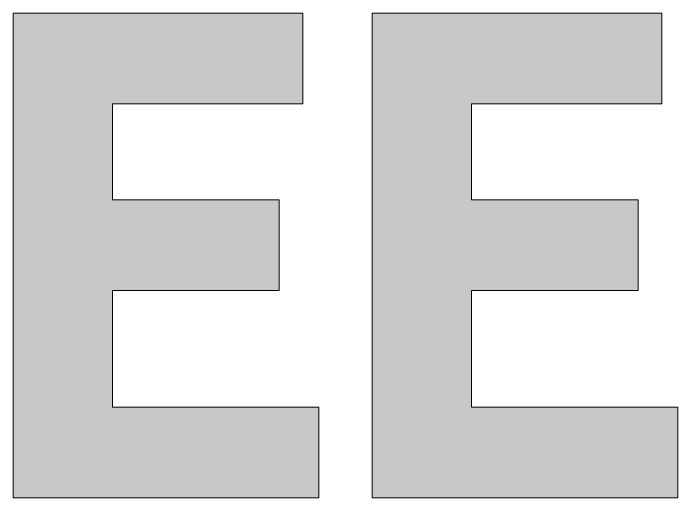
# Model space of a CAD drawing. Header units: inches. Extents: x 35 to 1040, y -900 to -176.
# Drawn here: x 798.8 to 1040, y -891.5 to -715.5 of the extents above; entities that cross this region are included whole.
import ezdxf

# ---------------------------------------------------------------- set-up
doc = ezdxf.new("R2010")
doc.units = ezdxf.units.IN
doc.header["$MEASUREMENT"] = 0
doc.layers.add('Layer 1', color=7, linetype='Continuous')

# ---------------------------------------------------------------- blocks, each defined once
blk = doc.blocks.new('block 3')
at = {"layer": 'Layer 1', "true_color": 0xffffff}
h = blk.add_hatch(color=7, dxfattribs=at)
h.dxf.hatch_style = 2
h.paths.add_polyline_path([(834.82, -816.2), (895.31, -816.2), (895.31, -783.26), (834.82, -783.26), (834.82, -748.42), (903.91, -748.42), (903.91, -715.48), (798.75, -715.48), (798.75, -891.55), (909.65, -891.55), (909.65, -858.6), (834.82, -858.6)])
h = blk.add_hatch(color=7, dxfattribs=at)
h.dxf.hatch_style = 2
h.paths.add_polyline_path([(965.18, -858.6), (965.18, -816.2), (1025.66, -816.2), (1025.66, -783.26), (965.18, -783.26), (965.18, -748.42), (1034.26, -748.42), (1034.26, -715.48), (929.11, -715.48), (929.11, -891.55), (1040, -891.55), (1040, -858.6)])
at = {"layer": 'Layer 1', "lineweight": 0}
for points in [[(834.82, -816.2), (895.31, -816.2), (895.31, -783.26), (834.82, -783.26), (834.82, -748.42), (903.91, -748.42), (903.91, -715.48), (798.75, -715.48), (798.75, -891.55), (909.65, -891.55), (909.65, -858.6), (834.82, -858.6), (834.82, -816.2)], [(965.18, -858.6), (965.18, -816.2), (1025.66, -816.2), (1025.66, -783.26), (965.18, -783.26), (965.18, -748.42), (1034.26, -748.42), (1034.26, -715.48), (929.11, -715.48), (929.11, -891.55), (1040, -891.55), (1040, -858.6), (965.18, -858.6)]]:
    blk.add_lwpolyline(points, dxfattribs=at)
blk = doc.blocks.new('block 2')
at = {"layer": 'Layer 1'}
blk.add_blockref('block 3', (0, 0), dxfattribs=at)

msp = doc.modelspace()

# ---------------------------------------------------------------- block references
at = {"layer": 'Layer 1'}
msp.add_blockref('block 2', (0, 0), dxfattribs=at)

doc.saveas('drawing.dxf')
